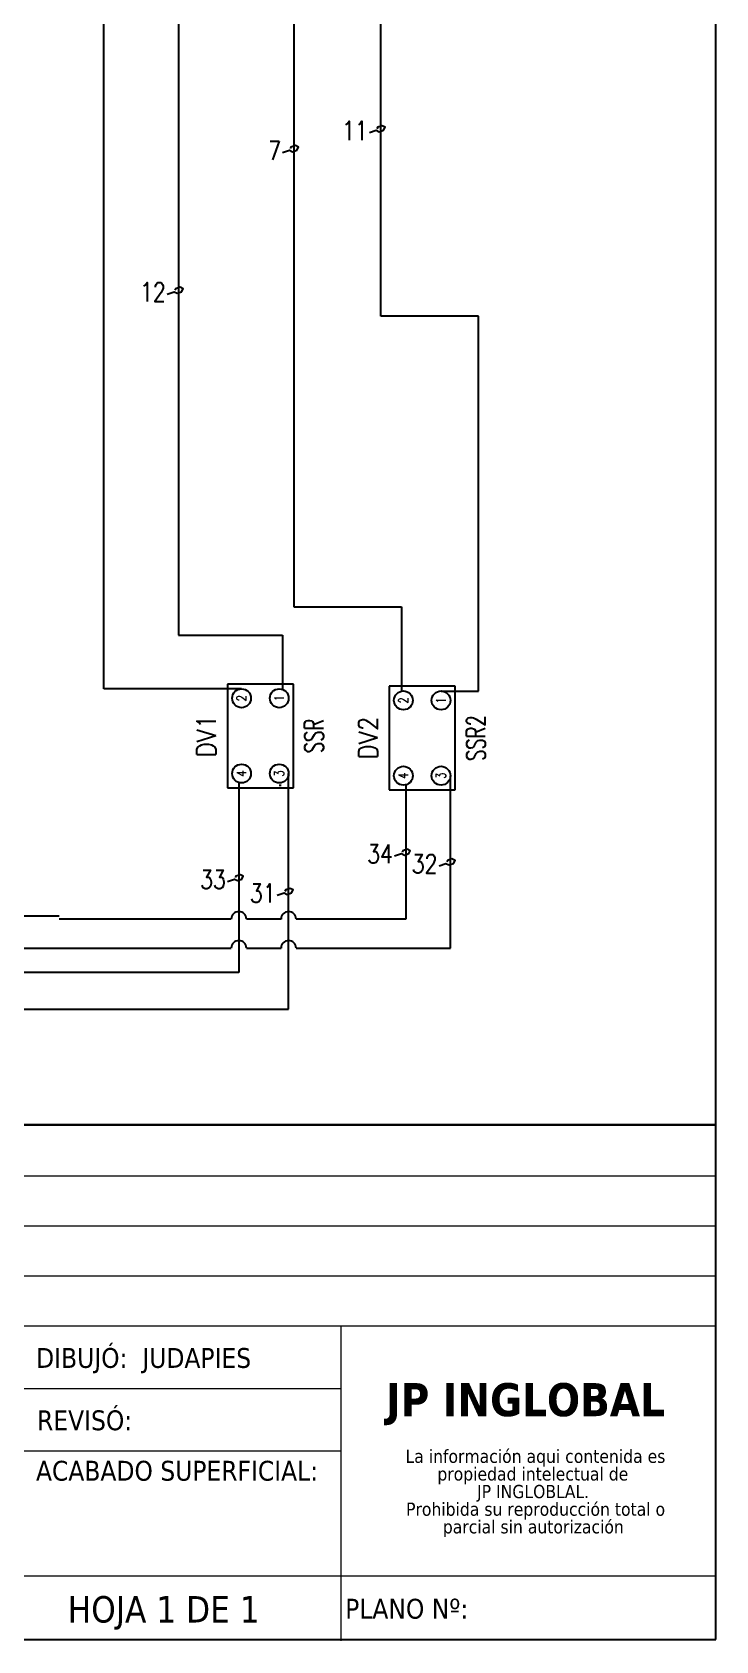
# Model space of a CAD drawing. Header units: millimetres. Extents: x 123.5 to 144.3, y 105.4 to 121.6.
# Drawn here: x 139.72 to 144.26, y 105.4 to 116.08 of the extents above; entities that cross this region are included whole.
import ezdxf
from ezdxf.enums import TextEntityAlignment as Align

# ---------------------------------------------------------------- set-up
doc = ezdxf.new("R2010")
doc.units = ezdxf.units.MM
doc.linetypes.add('CENTERX2', pattern=[20.32, 12.7, -2.54, 2.54, -2.54])
for name, color, linetype in [('CONTORNO', 179, 'Continuous'), ('DESC', 250, 'Continuous'), ('SYMS', 7, 'Continuous'), ('TAGS', 250, 'Continuous'), ('TERMS', 250, 'Continuous'), ('WIRES', 7, 'Continuous')]:
    doc.layers.add(name, color=color, linetype=linetype)
doc.layers.add('WIRENO', color=7, linetype='Continuous', true_color=0x000000)
doc.styles.add('SLDTEXTSTYLE0', font='tahoma.ttf')
doc.styles.add('SLDTEXTSTYLE1', font='')
doc.styles.add('WD', font='romans.shx')
doc.styles.get('SLDTEXTSTYLE1').set_extended_font_data('Tahoma', bold=True)

# ---------------------------------------------------------------- blocks, each defined once
blk = doc.blocks.new('SW_NOTE_2')
at = {"layer": 'CONTORNO', "color": 0, "char_height": 1.0583, "attachment_point": 2, "style": 'SLDTEXTSTYLE0'}
for s, insert in [('La información aqui contenida es ', (10.29, 1.34)), ('propiedad intelectual de', (10.08, -0.07)), ('JP INGLOBLAL.', (10.1, -1.48)), ('Prohibida su reproducción total o ', (10.3, -2.89)), ('parcial sin autorización', (10.12, -4.3))]:
    blk.add_mtext(s, dxfattribs=dict(at, insert=insert))
blk = doc.blocks.new('HDV1TF')
for p, q in [((0.344, 0.094), (-0.344, 0.094)), ((-0.344, 0.094), (-0.344, -0.344)), ((0.344, -0.344), (0.344, 0.094)), ((-0.344, -0.344), (0.344, -0.344))]:
    blk.add_line(p, q)
for centre in [(-0.25, 0), (0.25, 0), (-0.25, -0.25), (0.25, -0.25)]:
    blk.add_circle(centre, 0.0625)
at = {"style": 'WD'}
for tag, width, p in [('INST', 0.7, (0.006, 0.497)), ('LOC', 0.7, (0.006, 0.327)), ('TAG1', 0.9, (0, 0.171)), ('RATING2', 0.7, (0, -0.219)), ('DESC1', 0.7, (0, -0.543)), ('DESC2', 0.7, (0, -0.699)), ('XREF', 0.7, (0, -0.856))]:
    blk.add_attdef(tag, text='', height=0.125, dxfattribs=dict(at, width=width)).set_placement(p, align=Align.CENTER)
at = {"style": 'WD', "flags": 9}
blk.add_attdef('FAMILY', text='', height=0.01, dxfattribs=at).set_placement((-0.005, 0.139), align=Align.CENTER)
at = {"linetype": 'Continuous', "style": 'WD', "flags": 1}
for tag, p in [('MFG', (0, 0.109)), ('CAT', (0, 0.128))]:
    blk.add_attdef(tag, text='', height=0.01, dxfattribs=at).set_placement(p, align=Align.MIDDLE)
at = {"linetype": 'Continuous', "style": 'WD', "width": 0.8, "flags": 8}
for tag, p in [('TERM01', (-0.25, 0)), ('TERM02', (0.25, 0)), ('TERM03', (-0.25, -0.25)), ('TERM04', (0.25, -0.25))]:
    blk.add_attdef(tag, text='', height=0.0625, dxfattribs=at).set_placement(p, align=Align.MIDDLE)
at = {"style": 'WD', "flags": 1}
for tag, p in [('X4TERM01', (-0.312, 0)), ('X2TERM01', (-0.25, 0.062)), ('X2TERM02', (0.25, 0.062)), ('X1TERM02', (0.312, 0)), ('X4TERM03', (-0.312, -0.25)), ('X8TERM03', (-0.25, -0.312)), ('X8TERM04', (0.25, -0.312)), ('X1TERM04', (0.312, -0.25))]:
    blk.add_attdef(tag, p, '', height=0.0125, dxfattribs=at)
at = {"style": 'WD', "width": 0.7}
blk.add_attdef('RATING1', text='', height=0.125, dxfattribs=at).set_placement((0, 0), align=Align.MIDDLE)
at = {"linetype": 'Continuous', "style": 'WD', "flags": 9}
blk.add_attdef('ASSYCODE', text='', height=0.01, dxfattribs=at).set_placement((0, 0.078), align=Align.CENTER)
blk = doc.blocks.new('WD_WNV')
at = {"linetype": 'Continuous', "style": 'WD', "width": 0.8}
blk.add_attdef('WIRENO', text='', height=0.125, dxfattribs=at).set_placement((-0.05, 0), align=Align.MIDDLE_RIGHT)
at = {"style": 'WD', "flags": 1}
for tag, p in [('W01USER', (-0.062, 0.094)), ('W02USER', (-0.062, 0.086)), ('W03USER', (-0.062, 0.078)), ('W04USER', (-0.062, 0.07)), ('W05USER', (-0.062, 0.062)), ('W06USER', (-0.062, 0.055)), ('W07USER', (-0.062, 0.047)), ('W08USER', (-0.062, 0.039)), ('W09USER', (-0.062, 0.031)), ('W10USER', (-0.062, 0.023))]:
    blk.add_attdef(tag, text='', height=0.005, dxfattribs=at).set_placement(p, align=Align.CENTER)

msp = doc.modelspace()

# ---------------------------------------------------------------- linework, layer by layer
at = {"color": 7, "linetype": 'Continuous'}
for p, q in [((144.256, 105.405), (144.256, 121.59)), ((123.506, 105.405), (144.256, 105.405))]:
    msp.add_line(p, q, dxfattribs=at)
at = {"color": 7, "linetype": 'Continuous', "lineweight": 30}
msp.add_line((144.256, 108.823), (133.462, 108.823), dxfattribs=at)
at = {"color": 7, "linetype": 'CENTERX2', "lineweight": 0}
for p in [(144.256, 108.823), (133.462, 105.405)]:
    msp.add_line(p, (144.256, 105.405), dxfattribs=at)
at = {"color": 7, "linetype": 'Continuous', "lineweight": 0}
for p, q in [((144.256, 108.482), (135.873, 108.482)), ((144.256, 108.15), (135.873, 108.15)), ((144.256, 107.818), (135.873, 107.818)), ((144.256, 107.486), (133.466, 107.486)), ((141.766, 107.486), (141.766, 105.397)), ((141.766, 107.071), (135.541, 107.071)), ((141.766, 106.656), (133.465, 106.656)), ((144.256, 105.826), (133.465, 105.826))]:
    msp.add_line(p, q, dxfattribs=at)
at = {"layer": 'WIRENO'}
for points in [[(141.956, 115.411), (142.001, 115.426), (142.021, 115.416), (142.05, 115.426), (142.06, 115.446), (142.04, 115.456), (142.011, 115.446), (142.006, 115.436)], [(141.379, 115.279), (141.425, 115.294), (141.445, 115.284), (141.474, 115.294), (141.484, 115.314), (141.464, 115.324), (141.435, 115.314), (141.43, 115.304)], [(140.614, 114.339), (140.66, 114.354), (140.679, 114.345), (140.709, 114.354), (140.719, 114.374), (140.699, 114.384), (140.669, 114.374), (140.665, 114.364)], [(142.122, 110.609), (142.168, 110.624), (142.188, 110.614), (142.217, 110.624), (142.227, 110.643), (142.207, 110.653), (142.178, 110.643), (142.173, 110.634)], [(142.419, 110.543), (142.464, 110.558), (142.484, 110.548), (142.514, 110.558), (142.524, 110.578), (142.504, 110.588), (142.474, 110.578), (142.469, 110.568)], [(141.014, 110.439), (141.059, 110.454), (141.079, 110.444), (141.108, 110.454), (141.118, 110.474), (141.099, 110.483), (141.069, 110.474), (141.064, 110.464)], [(141.344, 110.348), (141.39, 110.363), (141.409, 110.353), (141.439, 110.363), (141.449, 110.383), (141.429, 110.392), (141.4, 110.383), (141.395, 110.373)]]:
    msp.add_lwpolyline(points, dxfattribs=at)
at = {"layer": 'WIRES'}
for p, q in [((141.454, 118.345), (141.454, 112.263)), ((140.193, 111.718), (140.193, 117.636)), ((140.689, 116.653), (140.689, 112.075)), ((142.031, 114.192), (142.031, 116.68)), ((142.681, 114.192), (142.031, 114.192)), ((142.681, 111.703), (142.681, 114.192)), ((141.454, 112.263), (142.169, 112.263)), ((142.169, 112.263), (142.169, 111.983)), ((140.689, 112.075), (141.378, 112.075)), ((141.378, 112.075), (141.378, 111.897)), ((142.169, 111.983), (142.169, 111.703)), ((141.378, 111.897), (141.378, 111.718)), ((141.107, 111.718), (140.193, 111.718)), ((142.431, 111.703), (142.681, 111.703)), ((141.089, 111.093), (141.089, 109.834)), ((141.357, 111.078), (141.369, 111.078)), ((141.419, 109.59), (141.419, 111.155)), ((142.197, 111.078), (142.197, 110.189)), ((142.494, 109.996), (142.494, 111.141)), ((134.929, 110.211), (139.897, 110.211)), ((141.039, 110.189), (139.897, 110.189)), ((141.369, 110.189), (141.139, 110.189)), ((142.197, 110.189), (141.469, 110.189)), ((132.012, 109.996), (141.039, 109.996)), ((141.139, 109.996), (141.369, 109.996)), ((141.469, 109.996), (142.494, 109.996)), ((141.089, 109.834), (131.833, 109.834)), ((131.641, 109.59), (141.419, 109.59))]:
    msp.add_line(p, q, dxfattribs=at)
for centre in [(141.089, 110.189), (141.419, 110.189), (141.089, 109.996), (141.419, 109.996)]:
    msp.add_arc(centre, 0.05, 0, 180, dxfattribs=at)

# ---------------------------------------------------------------- block references
at = {"layer": 'CONTORNO', "color": 7, "xscale": 0.083, "yscale": 0.083, "zscale": 0.083}
msp.add_blockref('SW_NOTE_2', (142.204, 106.555), dxfattribs=at)
at = {"layer": 'SYMS'}
ref = msp.add_blockref('HDV1TF', (141.107, 111.405), dxfattribs=dict(at, rotation=89.99999999999999))
ref.add_attrib('TERM03', '3', dxfattribs={"layer": 'TERMS', "linetype": 'Continuous', "height": 0.0625, "rotation": 90, "style": 'WD', "width": 0.8, "flags": 8}).set_placement((141.357, 111.155), align=Align.MIDDLE)
ref.add_attrib('DESC1', 'SSR', dxfattribs={"layer": 'DESC', "height": 0.125, "rotation": 90, "style": 'WD', "width": 0.7}).set_placement((141.65, 111.405), align=Align.CENTER)
ref.add_attrib('TERM04', '1', dxfattribs={"layer": 'TERMS', "linetype": 'Continuous', "height": 0.0625, "rotation": 90, "style": 'WD', "width": 0.8, "flags": 8}).set_placement((141.357, 111.655), align=Align.MIDDLE)
ref.add_attrib('TERM02', '2', dxfattribs={"layer": 'TERMS', "linetype": 'Continuous', "height": 0.0625, "rotation": 90, "style": 'WD', "width": 0.8, "flags": 8}).set_placement((141.107, 111.655), align=Align.MIDDLE)
ref.add_attrib('TERM01', '4', dxfattribs={"layer": 'TERMS', "linetype": 'Continuous', "height": 0.0625, "rotation": 90, "style": 'WD', "width": 0.8, "flags": 8}).set_placement((141.107, 111.155), align=Align.MIDDLE)
ref.add_attrib('TAG1', 'DV1', dxfattribs={"layer": 'TAGS', "height": 0.125, "rotation": 90, "style": 'WD', "width": 0.9}).set_placement((140.936, 111.405), align=Align.CENTER)
ref = msp.add_blockref('HDV1TF', (142.181, 111.391), dxfattribs=dict(at, rotation=89.99999999999999))
ref.add_attrib('TERM03', '3', dxfattribs={"layer": 'TERMS', "linetype": 'Continuous', "height": 0.0625, "rotation": 90, "style": 'WD', "width": 0.8, "flags": 8}).set_placement((142.431, 111.141), align=Align.MIDDLE)
ref.add_attrib('DESC1', 'SSR2', dxfattribs={"layer": 'DESC', "height": 0.125, "rotation": 90, "style": 'WD', "width": 0.7}).set_placement((142.725, 111.391), align=Align.CENTER)
ref.add_attrib('TERM04', '1', dxfattribs={"layer": 'TERMS', "linetype": 'Continuous', "height": 0.0625, "rotation": 90, "style": 'WD', "width": 0.8, "flags": 8}).set_placement((142.431, 111.641), align=Align.MIDDLE)
ref.add_attrib('TERM02', '2', dxfattribs={"layer": 'TERMS', "linetype": 'Continuous', "height": 0.0625, "rotation": 90, "style": 'WD', "width": 0.8, "flags": 8}).set_placement((142.181, 111.641), align=Align.MIDDLE)
ref.add_attrib('TERM01', '4', dxfattribs={"layer": 'TERMS', "linetype": 'Continuous', "height": 0.0625, "rotation": 90, "style": 'WD', "width": 0.8, "flags": 8}).set_placement((142.181, 111.141), align=Align.MIDDLE)
ref.add_attrib('TAG1', 'DV2', dxfattribs={"layer": 'TAGS', "height": 0.125, "rotation": 90, "style": 'WD', "width": 0.9}).set_placement((142.01, 111.391), align=Align.CENTER)
at = {"layer": 'WIRENO'}
ref = msp.add_blockref('WD_WNV', (142.031, 115.436), dxfattribs=at)
ref.add_attrib('WIRENO', '11', dxfattribs={"linetype": 'Continuous', "height": 0.125, "style": 'WD', "width": 0.8}).set_placement((141.945, 115.424), align=Align.MIDDLE_RIGHT)
ref = msp.add_blockref('WD_WNV', (141.454, 115.304), dxfattribs=at)
ref.add_attrib('WIRENO', '7', dxfattribs={"linetype": 'Continuous', "height": 0.125, "style": 'WD', "width": 0.8}).set_placement((141.369, 115.292), align=Align.MIDDLE_RIGHT)
ref = msp.add_blockref('WD_WNV', (140.689, 114.364), dxfattribs=at)
ref.add_attrib('WIRENO', '12', dxfattribs={"linetype": 'Continuous', "height": 0.125, "style": 'WD', "width": 0.8}).set_placement((140.604, 114.352), align=Align.MIDDLE_RIGHT)
ref = msp.add_blockref('WD_WNV', (142.197, 110.634), dxfattribs=at)
ref.add_attrib('WIRENO', '34', dxfattribs={"linetype": 'Continuous', "height": 0.125, "style": 'WD', "width": 0.8}).set_placement((142.112, 110.622), align=Align.MIDDLE_RIGHT)
ref = msp.add_blockref('WD_WNV', (142.494, 110.568), dxfattribs=at)
ref.add_attrib('WIRENO', '32', dxfattribs={"linetype": 'Continuous', "height": 0.125, "style": 'WD', "width": 0.8}).set_placement((142.408, 110.556), align=Align.MIDDLE_RIGHT)
ref = msp.add_blockref('WD_WNV', (141.089, 110.464), dxfattribs=at)
ref.add_attrib('WIRENO', '33', dxfattribs={"linetype": 'Continuous', "height": 0.125, "style": 'WD', "width": 0.8}).set_placement((141.003, 110.452), align=Align.MIDDLE_RIGHT)
ref = msp.add_blockref('WD_WNV', (141.419, 110.373), dxfattribs=at)
ref.add_attrib('WIRENO', '31', dxfattribs={"linetype": 'Continuous', "height": 0.125, "style": 'WD', "width": 0.8}).set_placement((141.334, 110.361), align=Align.MIDDLE_RIGHT)

# ---------------------------------------------------------------- texts
at = {"color": 7, "linetype": 'Continuous', "lineweight": 0, "attachment_point": 1, "style": 'SLDTEXTSTYLE0'}
for s, insert, char_height in [('REVISÓ:', (139.749, 106.927), 0.1318), ('HOJA 1 DE 1', (139.953, 105.694), 0.17568), ('PLANO Nº:', (141.795, 105.676), 0.1318)]:
    msp.add_mtext(s, dxfattribs=dict(at, insert=insert, char_height=char_height))
at = {"layer": 'CONTORNO', "color": 7, "char_height": 0.13176, "attachment_point": 1, "style": 'SLDTEXTSTYLE0'}
for s, insert in [('DIBUJÓ:  JUDAPIES', (139.743, 107.341)), ('ACABADO SUPERFICIAL:', (139.742, 106.592))]:
    msp.add_mtext(s, dxfattribs=dict(at, insert=insert))
at = {"layer": 'CONTORNO', "insert": (142.067, 107.108), "char_height": 0.2196, "attachment_point": 1, "style": 'SLDTEXTSTYLE1'}
msp.add_mtext('JP INGLOBAL', dxfattribs=at)

doc.saveas('drawing.dxf')
